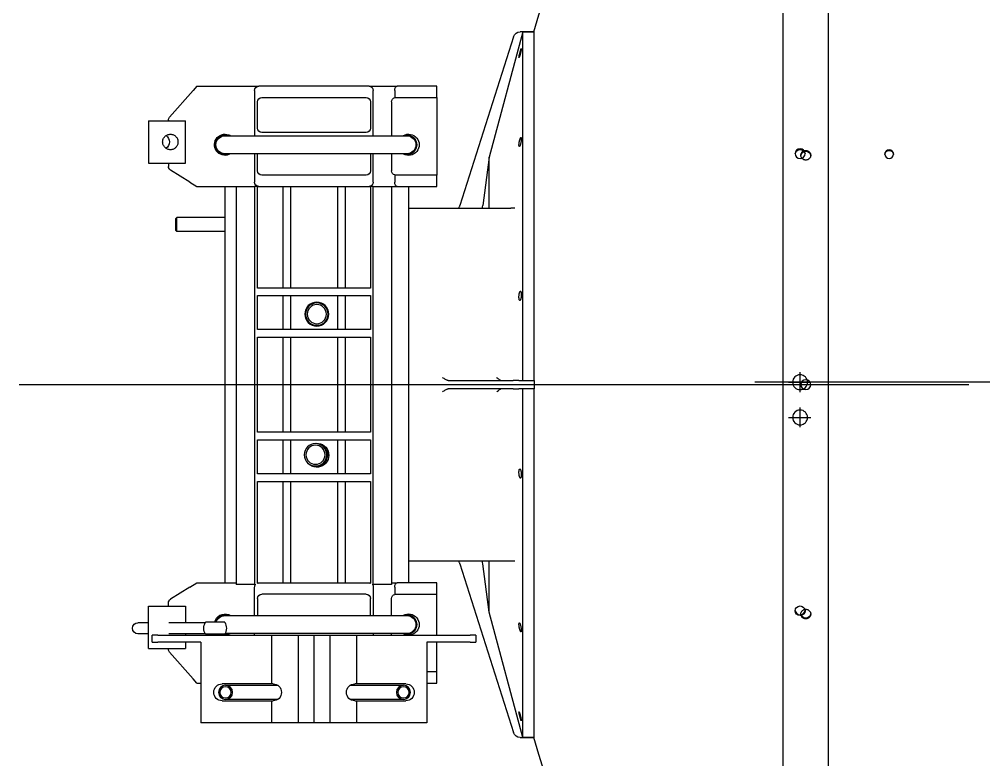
# Model space of a CAD drawing. Header units: millimetres. Extents: x -139278 to 641613, y -260926 to 217780.
# Drawn here: x 52420 to 53171, y 14525 to 15102 of the extents above; entities that cross this region are included whole.
import ezdxf

# ---------------------------------------------------------------- set-up
doc = ezdxf.new("R2010")
doc.units = ezdxf.units.MM

msp = doc.modelspace()

# ---------------------------------------------------------------- linework, layer by layer
at = {"extrusion": (0, 0, -1)}
for p, q in [((53014.722, 14131.044), (53014.722, 15507.694)), ((53014.722, 14131.044), (53014.722, 15503.834)), ((53049.922, 14126.644), (53049.922, 15508.244)), ((52811.838, 15092.425), (52785.657, 14994.704)), ((52820.901, 15092.444), (52809.906, 15092.444)), ((52811.838, 15092.425), (52820.901, 15092.425)), ((52811.838, 14820.744), (52811.838, 15092.425)), ((52820.901, 15092.425), (52820.901, 15092.444)), ((52820.901, 14820.744), (52820.901, 15092.425)), ((52804.663, 15088.607), (52762.961, 14957.144)), ((52536.817, 15025.87), (52555.115, 15046.794)), ((52558.001, 15050.094), (52555.115, 15046.794)), ((52558.001, 15050.094), (52606.401, 15050.094)), ((52603.101, 15046.794), (52603.101, 15011.429)), ((52632.879, 15050.094), (52606.401, 15050.094)), ((52640.657, 15050.094), (52632.879, 15050.094)), ((52657.945, 15050.094), (52640.657, 15050.094)), ((52665.723, 15050.094), (52657.945, 15050.094)), ((52692.201, 15050.094), (52665.723, 15050.094)), ((52692.201, 15050.094), (52714.182, 15050.094)), ((52695.501, 15011.429), (52695.501, 15046.794)), ((52712.214, 15046.794), (52712.214, 15041.173)), ((52745.001, 15050.094), (52714.182, 15050.094)), ((52745.001, 15041.294), (52745.001, 15050.094)), ((52605.301, 15017.314), (52605.301, 15037.994)), ((52608.601, 15041.294), (52632.879, 15041.294)), ((52632.879, 15041.294), (52640.657, 15041.294)), ((52640.657, 15041.294), (52657.945, 15041.294)), ((52657.945, 15041.294), (52665.723, 15041.294)), ((52665.723, 15041.294), (52690.001, 15041.294)), ((52693.301, 15037.994), (52693.301, 15017.314)), ((52709.801, 15037.994), (52709.801, 15011.429)), ((52713.101, 15041.294), (52745.001, 15041.294)), ((52745.001, 15041.294), (52745.001, 14980.794)), ((52520.491, 15023.144), (52520.491, 14990.144)), ((52520.491, 15023.144), (52549.201, 15023.144)), ((52536.001, 15023.697), (52536.001, 15023.144)), ((52549.201, 14990.144), (52549.201, 15023.144)), ((52579.88, 15011.429), (52721.679, 15011.429)), ((52632.879, 15014.014), (52608.601, 15014.014)), ((52640.657, 15014.014), (52632.879, 15014.014)), ((52657.945, 15014.014), (52640.657, 15014.014)), ((52665.723, 15014.014), (52657.945, 15014.014)), ((52690.001, 15014.014), (52665.723, 15014.014)), ((52721.679, 14997.459), (52579.88, 14997.459)), ((52603.101, 14997.459), (52603.101, 14975.294)), ((52605.301, 14984.094), (52605.301, 14997.459)), ((52693.301, 14997.459), (52693.301, 14984.094)), ((52695.501, 14975.294), (52695.501, 14997.459)), ((52709.801, 14997.459), (52709.801, 14984.094)), ((52785.657, 14994.704), (52780.713, 14957.144)), ((52785.657, 14954.944), (52785.657, 14994.704)), ((52520.491, 14990.144), (52549.201, 14990.144)), ((52536.001, 14990.144), (52536.001, 14987.508)), ((52552.694, 14975.294), (52537.558, 14984.705)), ((52632.879, 14980.794), (52608.601, 14980.794)), ((52640.657, 14980.794), (52632.879, 14980.794)), ((52657.945, 14980.794), (52640.657, 14980.794)), ((52665.723, 14980.794), (52657.945, 14980.794)), ((52690.001, 14980.794), (52665.723, 14980.794)), ((52712.214, 14980.916), (52712.214, 14975.294)), ((52745.001, 14980.794), (52713.101, 14980.794)), ((52745.001, 14971.994), (52745.001, 14980.794)), ((52552.694, 14975.294), (52558.001, 14971.994)), ((52558.001, 14971.994), (52588.801, 14971.994)), ((52580.001, 14971.994), (52580.001, 14662.894)), ((52588.801, 14971.994), (52603.101, 14971.994)), ((52588.801, 14971.994), (52588.801, 14661.794)), ((52605.301, 14971.994), (52603.101, 14971.994)), ((52603.101, 14971.994), (52603.101, 14661.794)), ((52605.301, 14971.994), (52606.401, 14971.994)), ((52605.301, 14892.794), (52605.301, 14971.994)), ((52606.401, 14971.994), (52632.879, 14971.994)), ((52625.101, 14971.994), (52625.101, 14892.794)), ((52631.041, 14971.994), (52631.041, 14892.794)), ((52632.879, 14971.994), (52640.657, 14971.994)), ((52640.657, 14971.994), (52657.945, 14971.994)), ((52657.945, 14971.994), (52665.723, 14971.994)), ((52665.723, 14971.994), (52692.201, 14971.994)), ((52667.561, 14971.994), (52667.561, 14892.794)), ((52673.501, 14971.994), (52673.501, 14892.794)), ((52692.201, 14971.994), (52693.301, 14971.994)), ((52695.501, 14971.994), (52693.301, 14971.994)), ((52693.301, 14971.994), (52693.301, 14892.794)), ((52695.501, 14971.994), (52709.801, 14971.994)), ((52695.501, 14661.794), (52695.501, 14971.994)), ((52709.801, 14971.994), (52714.182, 14971.994)), ((52709.801, 14971.994), (52709.801, 14661.794)), ((52714.182, 14971.994), (52745.001, 14971.994)), ((52723.001, 14971.994), (52723.001, 14662.894)), ((52723.001, 14954.944), (52802.51, 14954.944)), ((52805.766, 14954.944), (52802.51, 14954.944)), ((52541.501, 14946.694), (52542.601, 14947.794)), ((52541.501, 14946.694), (52541.501, 14942.294)), ((52542.601, 14942.294), (52542.601, 14947.794)), ((52580.001, 14947.794), (52542.601, 14947.794)), ((52541.501, 14942.294), (52541.501, 14937.894)), ((52542.601, 14936.794), (52542.601, 14942.294)), ((52541.501, 14937.894), (52542.601, 14936.794)), ((52580.001, 14936.794), (52542.601, 14936.794)), ((52632.879, 14892.794), (52605.301, 14892.794)), ((52605.301, 14860.454), (52605.301, 14886.854)), ((52605.301, 14886.854), (52632.879, 14886.854)), ((52625.101, 14886.854), (52625.101, 14860.454)), ((52631.041, 14886.854), (52631.041, 14860.454)), ((52640.657, 14892.794), (52632.879, 14892.794)), ((52632.879, 14886.854), (52640.657, 14886.854)), ((52657.945, 14892.794), (52640.657, 14892.794)), ((52640.657, 14886.854), (52657.945, 14886.854)), ((52665.723, 14892.794), (52657.945, 14892.794)), ((52657.945, 14886.854), (52665.723, 14886.854)), ((52693.301, 14892.794), (52665.723, 14892.794)), ((52665.723, 14886.854), (52693.301, 14886.854)), ((52667.561, 14886.854), (52667.561, 14860.454)), ((52673.501, 14886.854), (52673.501, 14860.454)), ((52693.301, 14886.854), (52693.301, 14860.454)), ((52632.879, 14860.454), (52605.301, 14860.454)), ((52640.657, 14860.454), (52632.879, 14860.454)), ((52657.945, 14860.454), (52640.657, 14860.454)), ((52665.723, 14860.454), (52657.945, 14860.454)), ((52693.301, 14860.454), (52665.723, 14860.454)), ((52605.301, 14854.514), (52632.879, 14854.514)), ((52605.301, 14780.374), (52605.301, 14854.514)), ((52625.101, 14854.514), (52625.101, 14780.374)), ((52631.041, 14854.514), (52631.041, 14780.374)), ((52632.879, 14854.514), (52640.657, 14854.514)), ((52640.657, 14854.514), (52657.945, 14854.514)), ((52657.945, 14854.514), (52665.723, 14854.514)), ((52665.723, 14854.514), (52693.301, 14854.514)), ((52667.561, 14854.514), (52667.561, 14780.374)), ((52673.501, 14854.514), (52673.501, 14780.374)), ((52693.301, 14854.514), (52693.301, 14780.374)), ((53027.922, 14811.698), (53027.922, 14827.209)), ((52753.822, 14820.744), (52804.494, 14820.744)), ((52808.747, 14820.744), (52804.494, 14820.744)), ((52808.747, 14820.744), (52820.901, 14820.744)), ((52820.901, 14820.744), (52820.901, 14817.444)), ((53568.16, 14819.369), (52992.722, 14819.369)), ((53018.943, 14819.369), (53036.339, 14819.369)), ((53139.089, 14817.444), (52419.801, 14817.444)), ((53159.403, 14817.444), (52474.957, 14817.444)), ((52804.494, 14814.144), (52753.822, 14814.144)), ((52804.494, 14814.144), (52808.747, 14814.144)), ((52820.901, 14814.144), (52808.747, 14814.144)), ((52811.838, 14542.464), (52811.838, 14814.144)), ((52820.901, 14817.444), (52820.901, 14814.144)), ((52820.901, 14542.464), (52820.901, 14814.144)), ((53027.922, 14784.198), (53027.922, 14799.709)), ((53018.943, 14791.869), (53036.339, 14791.869)), ((52632.879, 14780.374), (52605.301, 14780.374)), ((52605.301, 14748.034), (52605.301, 14774.434)), ((52605.301, 14774.434), (52632.879, 14774.434)), ((52625.101, 14774.434), (52625.101, 14748.034)), ((52631.041, 14774.434), (52631.041, 14748.034)), ((52640.657, 14780.374), (52632.879, 14780.374)), ((52632.879, 14774.434), (52640.657, 14774.434)), ((52657.945, 14780.374), (52640.657, 14780.374)), ((52640.657, 14774.434), (52657.945, 14774.434)), ((52665.723, 14780.374), (52657.945, 14780.374)), ((52657.945, 14774.434), (52665.723, 14774.434)), ((52693.301, 14780.374), (52665.723, 14780.374)), ((52665.723, 14774.434), (52693.301, 14774.434)), ((52667.561, 14774.434), (52667.561, 14748.034)), ((52673.501, 14774.434), (52673.501, 14748.034)), ((52693.301, 14774.434), (52693.301, 14748.034)), ((52632.879, 14748.034), (52605.301, 14748.034)), ((52640.657, 14748.034), (52632.879, 14748.034)), ((52657.945, 14748.034), (52640.657, 14748.034)), ((52665.723, 14748.034), (52657.945, 14748.034)), ((52693.301, 14748.034), (52665.723, 14748.034)), ((52605.301, 14742.094), (52632.879, 14742.094)), ((52605.301, 14662.706), (52605.301, 14742.094)), ((52625.101, 14742.094), (52625.101, 14662.894)), ((52631.041, 14742.094), (52631.041, 14662.894)), ((52632.879, 14742.094), (52640.657, 14742.094)), ((52640.657, 14742.094), (52657.945, 14742.094)), ((52657.945, 14742.094), (52665.723, 14742.094)), ((52665.723, 14742.094), (52693.301, 14742.094)), ((52667.561, 14742.094), (52667.561, 14662.894)), ((52673.501, 14742.094), (52673.501, 14662.894)), ((52693.301, 14742.094), (52693.301, 14662.706)), ((52802.51, 14679.944), (52723.001, 14679.944)), ((52762.961, 14677.744), (52804.663, 14546.281)), ((52785.657, 14640.185), (52780.713, 14677.744)), ((52785.657, 14640.185), (52785.657, 14679.944)), ((52805.766, 14679.944), (52802.51, 14679.944)), ((52552.694, 14659.594), (52558.001, 14662.894)), ((52558.001, 14662.894), (52588.801, 14662.894)), ((52603.101, 14661.794), (52588.801, 14661.794)), ((52603.101, 14661.794), (52603.941, 14661.794)), ((52605.301, 14662.894), (52606.401, 14662.894)), ((52606.401, 14662.894), (52632.879, 14662.894)), ((52632.879, 14662.894), (52640.657, 14662.894)), ((52640.657, 14662.894), (52657.945, 14662.894)), ((52657.945, 14662.894), (52665.723, 14662.894)), ((52665.723, 14662.894), (52692.201, 14662.894)), ((52692.201, 14662.894), (52693.301, 14662.894)), ((52694.661, 14661.794), (52695.501, 14661.794)), ((52709.801, 14661.794), (52695.501, 14661.794)), ((52709.801, 14662.894), (52714.182, 14662.894)), ((52745.001, 14662.894), (52714.182, 14662.894)), ((52745.001, 14654.094), (52745.001, 14662.894)), ((52552.694, 14659.594), (52537.558, 14650.183)), ((52603.101, 14637.429), (52603.101, 14659.594)), ((52632.879, 14654.094), (52608.601, 14654.094)), ((52640.657, 14654.094), (52632.879, 14654.094)), ((52657.945, 14654.094), (52640.657, 14654.094)), ((52665.723, 14654.094), (52657.945, 14654.094)), ((52690.001, 14654.094), (52665.723, 14654.094)), ((52695.501, 14659.594), (52695.501, 14637.429)), ((52712.214, 14659.594), (52712.214, 14653.973)), ((52713.101, 14654.094), (52745.001, 14654.094)), ((52745.001, 14622.162), (52745.001, 14654.094)), ((52536.001, 14644.744), (52536.001, 14647.381)), ((52605.301, 14650.794), (52605.301, 14637.429)), ((52693.301, 14637.429), (52693.301, 14650.794)), ((52709.801, 14637.429), (52709.801, 14650.794)), ((52520.491, 14644.744), (52549.201, 14644.744)), ((52520.491, 14611.744), (52520.491, 14644.744)), ((52549.201, 14644.744), (52549.201, 14631.928)), ((52811.838, 14542.464), (52785.657, 14640.185)), ((52520.491, 14631.928), (52512.188, 14631.928)), ((52564.68, 14631.928), (52536.262, 14631.928)), ((52574.343, 14632.203), (52564.845, 14632.203)), ((52579.756, 14632.203), (52574.343, 14632.203)), ((52579.88, 14637.429), (52721.679, 14637.429)), ((52520.491, 14623.128), (52512.188, 14623.128)), ((52527.766, 14622.162), (52523.351, 14622.162)), ((52523.351, 14616.662), (52523.351, 14622.162)), ((52523.351, 14616.662), (52527.766, 14616.662)), ((52527.766, 14622.162), (52616.301, 14622.162)), ((52561.301, 14616.662), (52527.766, 14616.662)), ((52564.68, 14623.128), (52536.262, 14623.128)), ((52549.201, 14623.128), (52549.201, 14622.162)), ((52549.201, 14616.662), (52549.201, 14611.744)), ((52561.301, 14616.662), (52561.301, 14553.962)), ((52574.343, 14622.853), (52564.845, 14622.853)), ((52579.756, 14622.853), (52574.343, 14622.853)), ((52721.679, 14623.459), (52580.104, 14623.459)), ((52603.101, 14622.162), (52603.101, 14623.459)), ((52616.301, 14622.162), (52616.301, 14584.212)), ((52616.301, 14622.162), (52636.985, 14622.162)), ((52636.985, 14622.162), (52649.301, 14622.162)), ((52636.985, 14622.162), (52636.985, 14553.962)), ((52649.301, 14622.162), (52661.617, 14622.162)), ((52649.301, 14622.162), (52649.301, 14553.962)), ((52661.617, 14622.162), (52682.301, 14622.162)), ((52661.617, 14622.162), (52661.617, 14553.962)), ((52682.301, 14622.162), (52682.301, 14584.212)), ((52682.301, 14622.162), (52770.836, 14622.162)), ((52695.501, 14623.459), (52695.501, 14622.162)), ((52709.801, 14622.162), (52709.801, 14623.459)), ((52770.836, 14616.662), (52737.301, 14616.662)), ((52737.301, 14616.662), (52737.301, 14553.962)), ((52745.001, 14593.594), (52745.001, 14616.662)), ((52775.251, 14622.162), (52770.836, 14622.162)), ((52770.836, 14616.662), (52775.251, 14616.662)), ((52775.251, 14622.162), (52775.251, 14616.662)), ((52520.491, 14611.744), (52549.201, 14611.744)), ((52536.001, 14611.191), (52536.001, 14611.744)), ((52536.817, 14609.019), (52555.115, 14588.094)), ((52558.001, 14584.794), (52555.115, 14588.094)), ((52745.001, 14593.594), (52737.301, 14593.594)), ((52745.001, 14584.794), (52745.001, 14593.594)), ((52558.001, 14584.794), (52561.301, 14584.794)), ((52616.301, 14584.212), (52577.801, 14584.212)), ((52580.416, 14583.112), (52621.049, 14583.112)), ((52617.401, 14584.212), (52616.301, 14584.212)), ((52677.553, 14583.112), (52719.016, 14583.112)), ((52682.301, 14584.212), (52681.201, 14584.212)), ((52720.801, 14584.212), (52682.301, 14584.212)), ((52737.301, 14584.794), (52745.001, 14584.794)), ((52621.049, 14572.112), (52580.416, 14572.112)), ((52719.016, 14572.112), (52677.553, 14572.112)), ((52577.801, 14571.012), (52616.301, 14571.012)), ((52616.301, 14571.012), (52617.401, 14571.012)), ((52616.301, 14571.012), (52616.301, 14553.962)), ((52681.201, 14571.012), (52682.301, 14571.012)), ((52682.301, 14571.012), (52682.301, 14553.962)), ((52682.301, 14571.012), (52720.801, 14571.012)), ((52616.301, 14553.962), (52561.301, 14553.962)), ((52636.985, 14553.962), (52616.301, 14553.962)), ((52649.301, 14553.962), (52636.985, 14553.962)), ((52661.617, 14553.962), (52649.301, 14553.962)), ((52682.301, 14553.962), (52661.617, 14553.962)), ((52737.301, 14553.962), (52682.301, 14553.962)), ((52809.906, 14542.444), (52820.901, 14542.444)), ((52820.901, 14542.464), (52811.838, 14542.464)), ((52820.901, 14542.444), (52820.901, 14542.464))]:
    msp.add_line(p, q, dxfattribs=at)
for centre, radius in [((-52651.501, 14872.444), 9.35), ((-52651.501, 14872.444), 8.91), ((-52651.501, 14872.444), 8.8), ((-52651.501, 14872.444), 8.729), ((-52651.501, 14872.444), 7.45), ((-53027.922, 14819.369), 5.775), ((-53032.322, 14817.444), 3.85), ((-53027.922, 14791.869), 5.775), ((-52650.496, 14762.817), 8.8), ((-52650.496, 14762.817), 8.729), ((-52650.496, 14762.817), 7.45), ((-52580.416, 14577.612), 5.5), ((-52580.416, 14577.612), 4.4), ((-52719.016, 14577.612), 5.5), ((-52719.016, 14577.612), 4.4)]:
    msp.add_circle(centre, radius, dxfattribs=at)
for centre, radius, start, end in [((-54069.294, 14723.338), 1302.235, 16.46279, 35.97015), ((-52809.906, 15086.944), 5.5, 17.6, 90), ((-52606.401, 15046.794), 3.3, 0, 90), ((-52692.201, 15046.794), 3.3, 90, 180), ((-52608.601, 15037.994), 3.3, 0, 90), ((-52690.001, 15037.994), 3.3, 90, 180), ((-52713.101, 15037.994), 3.3, 0, 74.415415), ((-52713.101, 15037.994), 3.3, 74.415415, 90), ((-52539.301, 15023.697), 3.3, 0, 41.169289), ((-52608.601, 15017.314), 3.3, 270, 0), ((-52690.001, 15017.314), 3.3, 180, 270), ((-52530.698, 15006.603), 6.06, 124.354313, 179.61036), ((-52580.001, 15004.444), 8.25, 237.850948, 110.345883), ((-52579.88, 15004.444), 7.7, 0, 114.886546), ((-52579.88, 15004.444), 6.985, 0, 90), ((-52580.001, 15004.444), 8.25, 110.345883, 122.149052), ((-52721.679, 15004.444), 7.7, 65.113454, 294.886546), ((-52723.001, 15004.444), 8.25, 61.16839, 298.83161), ((-52721.679, 15004.444), 6.985, 90, 180), ((-52530.698, 15006.686), 6.06, 180.389409, 235.645977), ((-52579.88, 15004.444), 7.7, 245.113454, 0), ((-52579.88, 15004.444), 6.985, 270, 0), ((-52721.679, 15004.444), 6.985, 180, 270), ((-53032.322, 14995.524), 3.873, 6.353852, 173.646148), ((-52539.301, 14987.508), 3.3, 301.873159, 0), ((-52608.601, 14984.094), 3.3, 270, 0), ((-52690.001, 14984.094), 3.3, 180, 270), ((-52713.101, 14984.094), 3.3, 285.584585, 0), ((-52713.101, 14984.094), 3.3, 270, 285.584585), ((-52606.401, 14975.294), 3.3, 270, 0), ((-52692.201, 14975.294), 3.3, 180, 270), ((-52901.444, 14940.557), 121.864, 6.780116, 7.822842), ((-52651.501, 14762.444), 9.35, 76.580898, 324.047307), ((-52650.496, 14762.817), 9.35, 113.600226, 270), ((-52650.496, 14762.817), 9.35, 270, 287.02798), ((-52901.444, 14694.332), 121.864, 352.177158, 353.219884), ((-52606.401, 14659.594), 3.3, 0, 41.810315), ((-52606.401, 14659.594), 3.3, 70.528779, 90), ((-52692.201, 14659.594), 3.3, 90, 109.471221), ((-52692.201, 14659.594), 3.3, 138.189685, 180), ((-52608.601, 14650.794), 3.3, 0, 90), ((-52690.001, 14650.794), 3.3, 90, 180), ((-52713.101, 14650.794), 3.3, 0, 74.415415), ((-52713.101, 14650.794), 3.3, 74.415415, 90), ((-52539.301, 14647.381), 3.3, 0, 58.126841), ((-52580.001, 14630.444), 8.25, 12.310516, 110.345883), ((-52721.679, 14630.444), 7.7, 65.113454, 294.886546), ((-52723.001, 14630.444), 8.25, 61.16839, 298.83161), ((-53032.258, 14639.306), 3.797, 269.030588, 354.4167), ((-53032.386, 14639.306), 3.797, 185.5833, 270.969412), ((-52572.301, 14627.528), 8.8, 327.910049, 32.089951), ((-52579.88, 14630.444), 7.7, 13.205185, 114.886546), ((-52579.88, 14630.444), 6.985, 14.585384, 90), ((-52572.301, 14627.528), 8.8, 147.910049, 212.089951), ((-52580.001, 14630.444), 8.25, 110.345883, 122.149052), ((-52721.679, 14630.444), 6.985, 90, 180), ((-52721.679, 14630.444), 6.985, 180, 270), ((-52580.001, 14630.444), 8.25, 237.850948, 293.055837), ((-52579.88, 14630.444), 7.7, 245.113454, 279.651155), ((-52539.301, 14611.191), 3.3, 318.830711, 0), ((-52577.801, 14577.612), 6.6, 270, 90), ((-52617.401, 14577.612), 6.6, 90, 270), ((-52681.201, 14577.612), 6.6, 270, 90), ((-52720.801, 14577.612), 6.6, 90, 270), ((-52809.906, 14547.944), 5.5, 270, 342.4), ((-54069.294, 14911.551), 1302.235, 324.02985, 343.53721)]:
    msp.add_arc(centre, radius, start, end, dxfattribs=at)
for centre, major_axis, ratio, start_param, end_param in [((52714.182, 15046.794), (0, -3.3), 0.5961196, 1.5707963, 3.1415927), ((53027.922, 14997.091), (3.85, 0), 0.9659258, 3.1990428, 6.2257351), ((53097.222, 14996.694), (3.41, 0), 0.9660809, 3.2063095, 6.2184685), ((52714.182, 14975.294), (0, -3.3), 0.5961196, 0, 1.5707963), ((52753.822, 14822.944), (0, 2.2), 0.8200965, 3.1415927, 3.227007), ((52753.822, 14811.944), (0, 2.2), 0.8200965, 6.197771, 6.2831853), ((52714.182, 14659.594), (0, -3.3), 0.5961196, 1.5707963, 3.1415927), ((52512.188, 14627.528), (0, 4.4), 0.9617505, 3.1415927, 6.2831853)]:
    msp.add_ellipse(centre, major_axis=major_axis, ratio=ratio, start_param=start_param, end_param=end_param, dxfattribs=at)
for centre, major_axis, ratio in [((53027.922, 14997.518), (3.85, 0), 0.9659258), ((53097.222, 14997.12), (3.41, 0), 0.9660809)]:
    msp.add_ellipse(centre, major_axis=major_axis, ratio=ratio, dxfattribs=at)
msp.add_ellipse((53027.922, 14641.221), major_axis=(3.85, 0), ratio=0.9659258)
msp.add_ellipse((53027.922, 14641.648), major_axis=(3.85, 0), ratio=0.9659258, start_param=3.1990428, end_param=6.2257351)
for points, knots in [([(52809.853, 15076.818), (52809.795, 15076.61), (52809.735, 15076.389), (52809.617, 15075.938), (52809.558, 15075.708), (52809.445, 15075.254), (52809.39, 15075.03), (52809.29, 15074.603), (52809.244, 15074.4), (52809.162, 15074.026), (52809.124, 15073.843), (52809.056, 15073.502), (52809.027, 15073.343), (52808.98, 15073.063), (52808.962, 15072.94), (52808.939, 15072.739), (52808.933, 15072.66), (52808.933, 15072.544), (52808.939, 15072.504), (52808.962, 15072.469), (52808.98, 15072.473), (52809.027, 15072.527), (52809.056, 15072.577), (52809.124, 15072.718), (52809.162, 15072.808), (52809.244, 15073.018), (52809.29, 15073.144), (52809.39, 15073.435), (52809.445, 15073.6), (52809.558, 15073.958), (52809.617, 15074.151), (52809.735, 15074.553), (52809.795, 15074.761), (52809.911, 15075.178), (52809.972, 15075.402), (52810.092, 15075.859), (52810.152, 15076.093), (52810.267, 15076.556), (52810.322, 15076.784), (52810.424, 15077.222), (52810.47, 15077.43), (52810.553, 15077.813), (52810.592, 15078.001), (52810.66, 15078.351), (52810.689, 15078.514), (52810.737, 15078.802), (52810.755, 15078.927), (52810.778, 15079.133), (52810.784, 15079.214), (52810.784, 15079.332), (52810.778, 15079.372), (52810.755, 15079.406), (52810.737, 15079.401), (52810.689, 15079.342), (52810.66, 15079.29), (52810.592, 15079.142), (52810.553, 15079.048), (52810.47, 15078.829), (52810.424, 15078.698), (52810.322, 15078.396), (52810.267, 15078.226), (52810.152, 15077.856), (52810.092, 15077.657), (52809.972, 15077.244), (52809.911, 15077.03), (52809.853, 15076.818)], [0, 0, 0, 0, 0.6068562, 0.6068562, 1.2137124, 1.2137124, 1.8205685, 1.8205685, 2.4274247, 2.4274247, 3.0342809, 3.0342809, 3.6411371, 3.6411371, 4.2479932, 4.2479932, 4.8548494, 4.8548494, 5.4617056, 5.4617056, 6.0685617, 6.0685617, 6.6754179, 6.6754179, 7.2822741, 7.2822741, 7.8891302, 7.8891302, 8.4959864, 8.4959864, 9.1028426, 9.1028426, 9.7096988, 9.7096988, 10.3270814, 10.3270814, 10.9444641, 10.9444641, 11.5618468, 11.5618468, 12.1792294, 12.1792294, 12.7966121, 12.7966121, 13.4139947, 13.4139947, 14.0313774, 14.0313774, 14.6487601, 14.6487601, 15.2661427, 15.2661427, 15.8835254, 15.8835254, 16.500908, 16.500908, 17.1182907, 17.1182907, 17.7356733, 17.7356733, 18.353056, 18.353056, 18.9704387, 18.9704387, 19.5878213, 19.5878213, 19.5878213, 19.5878213]), ([(52543.397, 15006.644), (52543.397, 15007.024), (52543.363, 15007.417), (52543.22, 15008.198), (52543.111, 15008.587), (52542.822, 15009.332), (52542.641, 15009.689), (52542.223, 15010.349), (52541.985, 15010.652), (52541.474, 15011.191), (52541.184, 15011.444), (52540.549, 15011.89), (52540.205, 15012.082), (52539.484, 15012.39), (52539.106, 15012.506), (52538.345, 15012.658), (52537.961, 15012.694), (52537.209, 15012.694), (52536.816, 15012.657), (52536.031, 15012.502), (52535.64, 15012.383), (52534.886, 15012.071), (52534.522, 15011.877), (52533.848, 15011.428), (52533.537, 15011.173), (52532.991, 15010.636), (52532.735, 15010.335), (52532.282, 15009.68), (52532.085, 15009.326), (52531.766, 15008.585), (52531.645, 15008.198), (52531.486, 15007.418), (52531.448, 15007.025), (52531.448, 15006.261), (52531.486, 15005.866), (52531.648, 15005.081), (52531.77, 15004.692), (52532.093, 15003.947), (52532.292, 15003.591), (52532.751, 15002.934), (52533.009, 15002.632), (52533.558, 15002.098), (52533.868, 15001.846), (52534.54, 15001.402), (52534.901, 15001.21), (52535.652, 15000.902), (52536.041, 15000.785), (52536.821, 15000.631), (52537.212, 15000.594), (52537.961, 15000.594), (52538.344, 15000.63), (52539.105, 15000.782), (52539.483, 15000.898), (52540.204, 15001.206), (52540.548, 15001.398), (52541.183, 15001.844), (52541.473, 15002.096), (52541.984, 15002.635), (52542.222, 15002.938), (52542.641, 15003.599), (52542.821, 15003.956), (52543.111, 15004.701), (52543.22, 15005.09), (52543.363, 15005.871), (52543.397, 15006.264), (52543.397, 15006.644)], [0, 0, 0, 0, 1.0356859, 1.0356859, 2.0713719, 2.0713719, 3.1070578, 3.1070578, 4.1427438, 4.1427438, 5.1854431, 5.1854431, 6.2281425, 6.2281425, 7.2708419, 7.2708419, 8.3135412, 8.3135412, 9.3750591, 9.3750591, 10.4365769, 10.4365769, 11.4980948, 11.4980948, 12.5596126, 12.5596126, 13.5973992, 13.5973992, 14.6351858, 14.6351858, 15.6729724, 15.6729724, 16.710759, 16.710759, 17.7554224, 17.7554224, 18.8000858, 18.8000858, 19.8447493, 19.8447493, 20.8894127, 20.8894127, 21.9440649, 21.9440649, 22.9987171, 22.9987171, 24.0533693, 24.0533693, 25.1080216, 25.1080216, 26.1501849, 26.1501849, 27.1923482, 27.1923482, 28.2345116, 28.2345116, 29.2766749, 29.2766749, 30.3128967, 30.3128967, 31.3491185, 31.3491185, 32.3853403, 32.3853403, 33.421562, 33.421562, 33.421562, 33.421562]), ([(52809.853, 15009.17), (52809.795, 15009.016), (52809.735, 15008.842), (52809.617, 15008.462), (52809.558, 15008.257), (52809.445, 15007.829), (52809.39, 15007.606), (52809.29, 15007.157), (52809.244, 15006.931), (52809.162, 15006.493), (52809.124, 15006.267), (52809.056, 15005.816), (52809.027, 15005.591), (52808.98, 15005.159), (52808.962, 15004.952), (52808.939, 15004.567), (52808.933, 15004.39), (52808.933, 15004.075), (52808.939, 15003.927), (52808.962, 15003.664), (52808.98, 15003.549), (52809.027, 15003.362), (52809.056, 15003.29), (52809.124, 15003.192), (52809.162, 15003.166), (52809.244, 15003.155), (52809.29, 15003.17), (52809.39, 15003.247), (52809.445, 15003.308), (52809.558, 15003.474), (52809.617, 15003.579), (52809.735, 15003.824), (52809.795, 15003.964), (52809.911, 15004.267), (52809.972, 15004.44), (52810.092, 15004.819), (52810.152, 15005.026), (52810.267, 15005.457), (52810.322, 15005.683), (52810.424, 15006.138), (52810.47, 15006.368), (52810.553, 15006.813), (52810.592, 15007.043), (52810.66, 15007.503), (52810.689, 15007.732), (52810.737, 15008.172), (52810.755, 15008.384), (52810.778, 15008.776), (52810.784, 15008.956), (52810.784, 15009.276), (52810.778, 15009.427), (52810.755, 15009.693), (52810.737, 15009.809), (52810.689, 15009.995), (52810.66, 15010.067), (52810.592, 15010.162), (52810.553, 15010.186), (52810.47, 15010.191), (52810.424, 15010.172), (52810.322, 15010.086), (52810.267, 15010.02), (52810.152, 15009.842), (52810.092, 15009.731), (52809.972, 15009.473), (52809.911, 15009.326), (52809.853, 15009.17)], [0, 0, 0, 0, 0.6068562, 0.6068562, 1.2137124, 1.2137124, 1.8205685, 1.8205685, 2.4274247, 2.4274247, 3.0342809, 3.0342809, 3.6411371, 3.6411371, 4.2479932, 4.2479932, 4.8548494, 4.8548494, 5.4617056, 5.4617056, 6.0685617, 6.0685617, 6.6754179, 6.6754179, 7.2822741, 7.2822741, 7.8891302, 7.8891302, 8.4959864, 8.4959864, 9.1028426, 9.1028426, 9.7096988, 9.7096988, 10.3270814, 10.3270814, 10.9444641, 10.9444641, 11.5618468, 11.5618468, 12.1792294, 12.1792294, 12.7966121, 12.7966121, 13.4139947, 13.4139947, 14.0313774, 14.0313774, 14.6487601, 14.6487601, 15.2661427, 15.2661427, 15.8835254, 15.8835254, 16.500908, 16.500908, 17.1182907, 17.1182907, 17.7356733, 17.7356733, 18.353056, 18.353056, 18.9704387, 18.9704387, 19.5878213, 19.5878213, 19.5878213, 19.5878213]), ([(53032.322, 14992.515), (53032.564, 14992.515), (53032.814, 14992.537), (53033.311, 14992.632), (53033.558, 14992.703), (53034.032, 14992.893), (53034.26, 14993.012), (53034.68, 14993.285), (53034.873, 14993.44), (53035.215, 14993.771), (53035.376, 14993.958), (53035.658, 14994.364), (53035.781, 14994.584), (53035.977, 14995.042), (53036.051, 14995.281), (53036.149, 14995.762), (53036.172, 14996.003), (53036.172, 14996.47), (53036.149, 14996.711), (53036.051, 14997.192), (53035.977, 14997.43), (53035.781, 14997.888), (53035.658, 14998.108), (53035.376, 14998.514), (53035.215, 14998.7), (53034.873, 14999.03), (53034.68, 14999.184), (53034.26, 14999.457), (53034.032, 14999.575), (53033.558, 14999.765), (53033.311, 14999.836), (53032.814, 14999.93), (53032.564, 14999.953), (53032.08, 14999.953), (53031.83, 14999.93), (53031.333, 14999.836), (53031.086, 14999.765), (53030.611, 14999.575), (53030.384, 14999.457), (53029.964, 14999.184), (53029.77, 14999.03), (53029.429, 14998.7), (53029.268, 14998.514), (53028.986, 14998.108), (53028.863, 14997.888), (53028.667, 14997.43), (53028.592, 14997.192), (53028.495, 14996.711), (53028.472, 14996.47), (53028.472, 14996.003), (53028.495, 14995.762), (53028.592, 14995.281), (53028.667, 14995.042), (53028.863, 14994.584), (53028.986, 14994.364), (53029.268, 14993.958), (53029.429, 14993.771), (53029.77, 14993.44), (53029.964, 14993.285), (53030.384, 14993.012), (53030.611, 14992.893), (53031.086, 14992.703), (53031.333, 14992.632), (53031.83, 14992.537), (53032.08, 14992.515), (53032.322, 14992.515)], [0, 0, 0, 0, 0.6592032, 0.6592032, 1.3184064, 1.3184064, 1.9776096, 1.9776096, 2.6368127, 2.6368127, 3.2960159, 3.2960159, 3.9552191, 3.9552191, 4.6144223, 4.6144223, 5.2736255, 5.2736255, 5.9328287, 5.9328287, 6.5920318, 6.5920318, 7.251235, 7.251235, 7.9104382, 7.9104382, 8.5696414, 8.5696414, 9.2288446, 9.2288446, 9.8880478, 9.8880478, 10.5472509, 10.5472509, 11.2064541, 11.2064541, 11.8656573, 11.8656573, 12.5248605, 12.5248605, 13.1840637, 13.1840637, 13.8432669, 13.8432669, 14.50247, 14.50247, 15.1616732, 15.1616732, 15.8208764, 15.8208764, 16.4800796, 16.4800796, 17.1392828, 17.1392828, 17.798486, 17.798486, 18.4576891, 18.4576891, 19.1168923, 19.1168923, 19.7760955, 19.7760955, 20.4352987, 20.4352987, 21.0945019, 21.0945019, 21.0945019, 21.0945019]), ([(52761.784, 14954.944), (52761.786, 14954.944), (52761.788, 14954.944), (52761.799, 14954.945), (52761.808, 14954.947), (52761.833, 14954.954), (52761.85, 14954.961), (52761.914, 14954.999), (52761.968, 14955.049), (52762.111, 14955.221), (52762.205, 14955.367), (52762.417, 14955.755), (52762.535, 14956.007), (52762.76, 14956.555), (52762.866, 14956.847), (52762.961, 14957.144)], [0, 0, 0, 0, 0.0257589, 0.0257589, 0.1394761, 0.1394761, 0.3204866, 0.3204866, 0.8312182, 0.8312182, 1.5906671, 1.5906671, 2.4746476, 2.4746476, 3.3262513, 3.3262513, 3.3262513, 3.3262513]), ([(52809.853, 14890.148), (52809.795, 14890.09), (52809.735, 14890.009), (52809.617, 14889.803), (52809.558, 14889.678), (52809.445, 14889.391), (52809.39, 14889.228), (52809.29, 14888.877), (52809.244, 14888.689), (52809.162, 14888.305), (52809.124, 14888.096), (52809.056, 14887.656), (52809.027, 14887.425), (52808.98, 14886.958), (52808.962, 14886.721), (52808.939, 14886.256), (52808.933, 14886.029), (52808.933, 14885.599), (52808.939, 14885.382), (52808.962, 14884.961), (52808.98, 14884.758), (52809.027, 14884.38), (52809.056, 14884.206), (52809.124, 14883.895), (52809.162, 14883.759), (52809.244, 14883.531), (52809.29, 14883.432), (52809.39, 14883.273), (52809.445, 14883.215), (52809.558, 14883.145), (52809.617, 14883.133), (52809.735, 14883.155), (52809.795, 14883.19), (52809.911, 14883.296), (52809.972, 14883.373), (52810.092, 14883.573), (52810.152, 14883.696), (52810.267, 14883.981), (52810.322, 14884.143), (52810.424, 14884.494), (52810.47, 14884.684), (52810.553, 14885.072), (52810.592, 14885.283), (52810.66, 14885.729), (52810.689, 14885.963), (52810.737, 14886.437), (52810.755, 14886.678), (52810.778, 14887.151), (52810.784, 14887.382), (52810.784, 14887.82), (52810.778, 14888.04), (52810.755, 14888.467), (52810.737, 14888.673), (52810.689, 14889.055), (52810.66, 14889.231), (52810.592, 14889.543), (52810.553, 14889.679), (52810.47, 14889.906), (52810.424, 14890.004), (52810.322, 14890.158), (52810.267, 14890.213), (52810.152, 14890.275), (52810.092, 14890.282), (52809.972, 14890.248), (52809.911, 14890.208), (52809.853, 14890.148)], [0, 0, 0, 0, 0.6068562, 0.6068562, 1.2137124, 1.2137124, 1.8205685, 1.8205685, 2.4274247, 2.4274247, 3.0342809, 3.0342809, 3.6411371, 3.6411371, 4.2479932, 4.2479932, 4.8548494, 4.8548494, 5.4617056, 5.4617056, 6.0685617, 6.0685617, 6.6754179, 6.6754179, 7.2822741, 7.2822741, 7.8891302, 7.8891302, 8.4959864, 8.4959864, 9.1028426, 9.1028426, 9.7096988, 9.7096988, 10.3270814, 10.3270814, 10.9444641, 10.9444641, 11.5618468, 11.5618468, 12.1792294, 12.1792294, 12.7966121, 12.7966121, 13.4139947, 13.4139947, 14.0313774, 14.0313774, 14.6487601, 14.6487601, 15.2661427, 15.2661427, 15.8835254, 15.8835254, 16.500908, 16.500908, 17.1182907, 17.1182907, 17.7356733, 17.7356733, 18.353056, 18.353056, 18.9704387, 18.9704387, 19.5878213, 19.5878213, 19.5878213, 19.5878213]), ([(52753.668, 14820.752), (52753.573, 14820.762), (52753.475, 14820.781), (52753.219, 14820.845), (52753.056, 14820.901), (52752.548, 14821.103), (52752.182, 14821.286), (52751.416, 14821.708), (52751.016, 14821.946), (52750.212, 14822.441), (52749.807, 14822.697), (52749.415, 14822.944)], [0, 0, 0, 0, 0.4131998, 0.4131998, 1.0448841, 1.0448841, 2.3082528, 2.3082528, 3.5716215, 3.5716215, 4.8349902, 4.8349902, 4.8349902, 4.8349902]), ([(52794.74, 14820.744), (52794.686, 14820.744), (52794.622, 14820.76), (52794.409, 14820.842), (52794.239, 14820.94), (52793.792, 14821.235), (52793.497, 14821.455), (52792.948, 14821.881), (52792.696, 14822.083), (52792.179, 14822.502), (52791.911, 14822.722), (52791.643, 14822.942), (52791.642, 14822.943), (52791.64, 14822.944)], [0, 0, 0, 0, 0.4446809, 0.4446809, 1.2786273, 1.2786273, 2.4287175, 2.4287175, 3.3400588, 3.3400588, 4.2802384, 4.2802384, 4.2852899, 4.2852899, 4.2852899, 4.2852899]), ([(52749.415, 14811.944), (52749.807, 14812.192), (52750.212, 14812.448), (52751.016, 14812.943), (52751.416, 14813.181), (52752.182, 14813.603), (52752.548, 14813.786), (52753.056, 14813.988), (52753.219, 14814.043), (52753.475, 14814.108), (52753.573, 14814.127), (52753.668, 14814.136)], [0, 0, 0, 0, 1.2633687, 1.2633687, 2.5267374, 2.5267374, 3.7901061, 3.7901061, 4.4217904, 4.4217904, 4.8349902, 4.8349902, 4.8349902, 4.8349902]), ([(52791.64, 14811.944), (52791.642, 14811.946), (52791.643, 14811.947), (52792.089, 14812.313), (52792.539, 14812.682), (52793.32, 14813.3), (52793.64, 14813.544), (52794.122, 14813.876), (52794.313, 14813.994), (52794.578, 14814.117), (52794.668, 14814.144), (52794.74, 14814.144)], [0, 0, 0, 0, 0.0044357, 0.0044357, 1.3813248, 1.3813248, 2.5357125, 2.5357125, 3.4086465, 3.4086465, 3.9956736, 3.9956736, 3.9956736, 3.9956736]), ([(52809.853, 14751.646), (52809.795, 14751.699), (52809.735, 14751.733), (52809.617, 14751.756), (52809.558, 14751.744), (52809.445, 14751.674), (52809.39, 14751.615), (52809.29, 14751.457), (52809.244, 14751.357), (52809.162, 14751.13), (52809.124, 14750.994), (52809.056, 14750.683), (52809.027, 14750.508), (52808.98, 14750.131), (52808.962, 14749.927), (52808.939, 14749.507), (52808.933, 14749.29), (52808.933, 14748.86), (52808.939, 14748.633), (52808.962, 14748.168), (52808.98, 14747.931), (52809.027, 14747.463), (52809.056, 14747.233), (52809.124, 14746.793), (52809.162, 14746.584), (52809.244, 14746.2), (52809.29, 14746.012), (52809.39, 14745.661), (52809.445, 14745.498), (52809.558, 14745.211), (52809.617, 14745.085), (52809.735, 14744.88), (52809.795, 14744.799), (52809.911, 14744.681), (52809.972, 14744.641), (52810.092, 14744.607), (52810.152, 14744.614), (52810.267, 14744.676), (52810.322, 14744.731), (52810.424, 14744.885), (52810.47, 14744.983), (52810.553, 14745.21), (52810.592, 14745.346), (52810.66, 14745.658), (52810.689, 14745.834), (52810.737, 14746.216), (52810.755, 14746.422), (52810.778, 14746.848), (52810.784, 14747.069), (52810.784, 14747.506), (52810.778, 14747.738), (52810.755, 14748.21), (52810.737, 14748.451), (52810.689, 14748.926), (52810.66, 14749.16), (52810.592, 14749.606), (52810.553, 14749.817), (52810.47, 14750.205), (52810.424, 14750.394), (52810.322, 14750.746), (52810.267, 14750.908), (52810.152, 14751.193), (52810.092, 14751.316), (52809.972, 14751.516), (52809.911, 14751.592), (52809.853, 14751.646)], [0, 0, 0, 0, 0.6068562, 0.6068562, 1.2137124, 1.2137124, 1.8205685, 1.8205685, 2.4274247, 2.4274247, 3.0342809, 3.0342809, 3.6411371, 3.6411371, 4.2479932, 4.2479932, 4.8548494, 4.8548494, 5.4617056, 5.4617056, 6.0685617, 6.0685617, 6.6754179, 6.6754179, 7.2822741, 7.2822741, 7.8891302, 7.8891302, 8.4959864, 8.4959864, 9.1028426, 9.1028426, 9.7096988, 9.7096988, 10.3270814, 10.3270814, 10.9444641, 10.9444641, 11.5618468, 11.5618468, 12.1792294, 12.1792294, 12.7966121, 12.7966121, 13.4139947, 13.4139947, 14.0313774, 14.0313774, 14.6487601, 14.6487601, 15.2661427, 15.2661427, 15.8835254, 15.8835254, 16.500908, 16.500908, 17.1182907, 17.1182907, 17.7356733, 17.7356733, 18.353056, 18.353056, 18.9704387, 18.9704387, 19.5878213, 19.5878213, 19.5878213, 19.5878213]), ([(52762.961, 14677.744), (52762.904, 14677.925), (52762.842, 14678.104), (52762.677, 14678.547), (52762.57, 14678.801), (52762.368, 14679.227), (52762.273, 14679.404), (52762.11, 14679.664), (52762.041, 14679.757), (52761.933, 14679.872), (52761.891, 14679.905), (52761.839, 14679.932), (52761.825, 14679.938), (52761.803, 14679.943), (52761.794, 14679.944), (52761.785, 14679.944), (52761.784, 14679.944), (52761.784, 14679.944)], [0, 0, 0, 0, 0.5186252, 0.5186252, 1.3254993, 1.3254993, 2.0504811, 2.0504811, 2.6394214, 2.6394214, 3.0516267, 3.0516267, 3.2114037, 3.2114037, 3.3203947, 3.3203947, 3.3265626, 3.3265626, 3.3265626, 3.3265626]), ([(53032.322, 14634.936), (53032.564, 14634.936), (53032.814, 14634.958), (53033.311, 14635.052), (53033.558, 14635.124), (53034.032, 14635.314), (53034.26, 14635.432), (53034.68, 14635.704), (53034.873, 14635.859), (53035.215, 14636.189), (53035.376, 14636.375), (53035.658, 14636.781), (53035.781, 14637.001), (53035.977, 14637.458), (53036.051, 14637.697), (53036.149, 14638.177), (53036.172, 14638.419), (53036.172, 14638.886), (53036.149, 14639.127), (53036.051, 14639.608), (53035.977, 14639.847), (53035.781, 14640.305), (53035.658, 14640.525), (53035.376, 14640.931), (53035.215, 14641.118), (53034.873, 14641.448), (53034.68, 14641.604), (53034.26, 14641.877), (53034.032, 14641.995), (53033.558, 14642.185), (53033.311, 14642.257), (53032.814, 14642.351), (53032.564, 14642.374), (53032.08, 14642.374), (53031.83, 14642.351), (53031.333, 14642.257), (53031.086, 14642.185), (53030.611, 14641.995), (53030.384, 14641.877), (53029.964, 14641.604), (53029.77, 14641.448), (53029.429, 14641.118), (53029.268, 14640.931), (53028.986, 14640.525), (53028.863, 14640.305), (53028.667, 14639.847), (53028.592, 14639.608), (53028.495, 14639.127), (53028.472, 14638.886), (53028.472, 14638.419), (53028.495, 14638.177), (53028.592, 14637.697), (53028.667, 14637.458), (53028.863, 14637.001), (53028.986, 14636.781), (53029.268, 14636.375), (53029.429, 14636.189), (53029.77, 14635.859), (53029.964, 14635.704), (53030.384, 14635.432), (53030.611, 14635.314), (53031.086, 14635.124), (53031.333, 14635.052), (53031.83, 14634.958), (53032.08, 14634.936), (53032.322, 14634.936)], [0, 0, 0, 0, 0.6592032, 0.6592032, 1.3184064, 1.3184064, 1.9776096, 1.9776096, 2.6368127, 2.6368127, 3.2960159, 3.2960159, 3.9552191, 3.9552191, 4.6144223, 4.6144223, 5.2736255, 5.2736255, 5.9328287, 5.9328287, 6.5920318, 6.5920318, 7.251235, 7.251235, 7.9104382, 7.9104382, 8.5696414, 8.5696414, 9.2288446, 9.2288446, 9.8880478, 9.8880478, 10.5472509, 10.5472509, 11.2064541, 11.2064541, 11.8656573, 11.8656573, 12.5248605, 12.5248605, 13.1840637, 13.1840637, 13.8432669, 13.8432669, 14.50247, 14.50247, 15.1616732, 15.1616732, 15.8208764, 15.8208764, 16.4800796, 16.4800796, 17.1392828, 17.1392828, 17.798486, 17.798486, 18.4576891, 18.4576891, 19.1168923, 19.1168923, 19.7760955, 19.7760955, 20.4352987, 20.4352987, 21.0945019, 21.0945019, 21.0945019, 21.0945019]), ([(52809.853, 14630.775), (52809.795, 14630.925), (52809.735, 14631.065), (52809.617, 14631.309), (52809.558, 14631.414), (52809.445, 14631.581), (52809.39, 14631.642), (52809.29, 14631.718), (52809.244, 14631.734), (52809.162, 14631.723), (52809.124, 14631.697), (52809.056, 14631.599), (52809.027, 14631.527), (52808.98, 14631.34), (52808.962, 14631.225), (52808.939, 14630.962), (52808.933, 14630.813), (52808.933, 14630.499), (52808.939, 14630.322), (52808.962, 14629.937), (52808.98, 14629.729), (52809.027, 14629.298), (52809.056, 14629.073), (52809.124, 14628.622), (52809.162, 14628.395), (52809.244, 14627.958), (52809.29, 14627.732), (52809.39, 14627.283), (52809.445, 14627.059), (52809.558, 14626.631), (52809.617, 14626.426), (52809.735, 14626.047), (52809.795, 14625.873), (52809.911, 14625.563), (52809.972, 14625.416), (52810.092, 14625.158), (52810.152, 14625.047), (52810.267, 14624.869), (52810.322, 14624.803), (52810.424, 14624.717), (52810.47, 14624.698), (52810.553, 14624.703), (52810.592, 14624.727), (52810.66, 14624.822), (52810.689, 14624.893), (52810.737, 14625.08), (52810.755, 14625.196), (52810.778, 14625.462), (52810.784, 14625.612), (52810.784, 14625.933), (52810.778, 14626.113), (52810.755, 14626.505), (52810.737, 14626.716), (52810.689, 14627.157), (52810.66, 14627.386), (52810.592, 14627.845), (52810.553, 14628.076), (52810.47, 14628.521), (52810.424, 14628.751), (52810.322, 14629.206), (52810.267, 14629.432), (52810.152, 14629.863), (52810.092, 14630.069), (52809.972, 14630.449), (52809.911, 14630.622), (52809.853, 14630.775)], [0, 0, 0, 0, 0.6068562, 0.6068562, 1.2137124, 1.2137124, 1.8205685, 1.8205685, 2.4274247, 2.4274247, 3.0342809, 3.0342809, 3.6411371, 3.6411371, 4.2479932, 4.2479932, 4.8548494, 4.8548494, 5.4617056, 5.4617056, 6.0685617, 6.0685617, 6.6754179, 6.6754179, 7.2822741, 7.2822741, 7.8891302, 7.8891302, 8.4959864, 8.4959864, 9.1028426, 9.1028426, 9.7096988, 9.7096988, 10.3270814, 10.3270814, 10.9444641, 10.9444641, 11.5618468, 11.5618468, 12.1792294, 12.1792294, 12.7966121, 12.7966121, 13.4139947, 13.4139947, 14.0313774, 14.0313774, 14.6487601, 14.6487601, 15.2661427, 15.2661427, 15.8835254, 15.8835254, 16.500908, 16.500908, 17.1182907, 17.1182907, 17.7356733, 17.7356733, 18.353056, 18.353056, 18.9704387, 18.9704387, 19.5878213, 19.5878213, 19.5878213, 19.5878213]), ([(52809.853, 14559.921), (52809.795, 14560.128), (52809.735, 14560.336), (52809.617, 14560.738), (52809.558, 14560.931), (52809.445, 14561.289), (52809.39, 14561.454), (52809.29, 14561.745), (52809.244, 14561.871), (52809.162, 14562.081), (52809.124, 14562.171), (52809.056, 14562.312), (52809.027, 14562.361), (52808.98, 14562.416), (52808.962, 14562.42), (52808.939, 14562.384), (52808.933, 14562.344), (52808.933, 14562.229), (52808.939, 14562.15), (52808.962, 14561.948), (52808.98, 14561.826), (52809.027, 14561.546), (52809.056, 14561.387), (52809.124, 14561.045), (52809.162, 14560.862), (52809.244, 14560.489), (52809.29, 14560.286), (52809.39, 14559.858), (52809.445, 14559.634), (52809.558, 14559.181), (52809.617, 14558.95), (52809.735, 14558.5), (52809.795, 14558.279), (52809.911, 14557.859), (52809.972, 14557.645), (52810.092, 14557.232), (52810.152, 14557.033), (52810.267, 14556.663), (52810.322, 14556.493), (52810.424, 14556.191), (52810.47, 14556.059), (52810.553, 14555.841), (52810.592, 14555.746), (52810.66, 14555.599), (52810.689, 14555.546), (52810.737, 14555.488), (52810.755, 14555.482), (52810.778, 14555.517), (52810.784, 14555.557), (52810.784, 14555.674), (52810.778, 14555.755), (52810.755, 14555.962), (52810.737, 14556.087), (52810.689, 14556.375), (52810.66, 14556.537), (52810.592, 14556.888), (52810.553, 14557.076), (52810.47, 14557.459), (52810.424, 14557.667), (52810.322, 14558.104), (52810.267, 14558.333), (52810.152, 14558.795), (52810.092, 14559.03), (52809.972, 14559.487), (52809.911, 14559.711), (52809.853, 14559.921)], [0, 0, 0, 0, 0.6068562, 0.6068562, 1.2137124, 1.2137124, 1.8205685, 1.8205685, 2.4274247, 2.4274247, 3.0342809, 3.0342809, 3.6411371, 3.6411371, 4.2479932, 4.2479932, 4.8548494, 4.8548494, 5.4617056, 5.4617056, 6.0685617, 6.0685617, 6.6754179, 6.6754179, 7.2822741, 7.2822741, 7.8891302, 7.8891302, 8.4959864, 8.4959864, 9.1028426, 9.1028426, 9.7096988, 9.7096988, 10.3270814, 10.3270814, 10.9444641, 10.9444641, 11.5618468, 11.5618468, 12.1792294, 12.1792294, 12.7966121, 12.7966121, 13.4139947, 13.4139947, 14.0313774, 14.0313774, 14.6487601, 14.6487601, 15.2661427, 15.2661427, 15.8835254, 15.8835254, 16.500908, 16.500908, 17.1182907, 17.1182907, 17.7356733, 17.7356733, 18.353056, 18.353056, 18.9704387, 18.9704387, 19.5878213, 19.5878213, 19.5878213, 19.5878213])]:
    msp.add_open_spline(points, degree=3, knots=knots)

doc.saveas('drawing.dxf')
